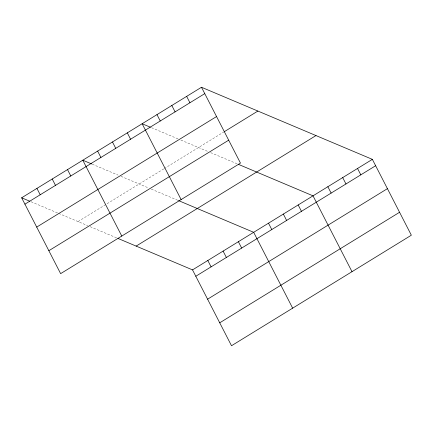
<?xml version="1.0" encoding="UTF-8"?>
<svg xmlns="http://www.w3.org/2000/svg" width="433" height="433" viewBox="0 0 433 433"><rect width="100%" height="100%" fill="white"/><g stroke="black" fill="none" stroke-linecap="round" stroke-linejoin="round"><path stroke-width="0.32" stroke-dasharray="2.17 1.62" d="M78.037 221.582L163.723 168.924M164.296 168.572L223.639 132.097M151.539 127.703L178.564 139.101M180.913 140.092L208.213 151.615M210.638 152.632L237.869 164.123M92.197 164.177L118.041 175.084M120.975 176.323L148.871 188.09M151.29 189.113L177.92 200.344M31.046 201.756L58.071 213.16M58.655 213.404L87.72 225.669M90.145 226.692L116.775 237.928"/><path stroke-width="0.65" d="M201.491 87.26L240.472 163.111L60.631 273.64L21.65 197.794L201.491 87.26L372.369 159.36L411.35 235.206L231.509 345.74L192.528 269.889L117.982 238.437M24.925 204.165L204.766 93.631M36.708 227.092L216.549 116.558M224.213 131.746L257.879 111.054M48.848 250.712L228.689 140.184M136.141 246.096L315.976 135.567M192.528 269.889L372.369 159.36M195.803 276.259L375.644 165.731M207.586 299.187L387.427 188.658M219.726 322.812L399.567 212.278M150.365 127.205L142.143 123.735L181.124 199.586M238.475 164.383L313.021 195.835L352.002 271.68M91.607 163.928L82.795 160.21L121.776 236.061M178.52 200.598L253.673 232.31L292.654 308.161M21.65 197.794L29.872 201.264M357.534 168.475L360.808 174.845M342.692 177.595L345.967 183.965M327.857 186.715L331.131 193.086M298.185 204.95L301.46 211.326M283.35 214.07L286.624 220.44M268.509 223.19L271.783 229.56M186.655 96.38L189.93 102.751M171.814 105.5L175.089 111.871M238.388 241.701L241.663 248.077M156.979 114.615L160.253 120.991M223.103 251.097L226.378 257.473M207.813 260.493L211.088 266.863M127.307 132.855L130.582 139.226M112.472 141.975L115.746 148.346M97.631 151.095L100.905 157.466M67.51 169.606L70.785 175.977M52.225 179.002L55.5 185.373M36.935 188.398L40.209 194.769"/></g></svg>
